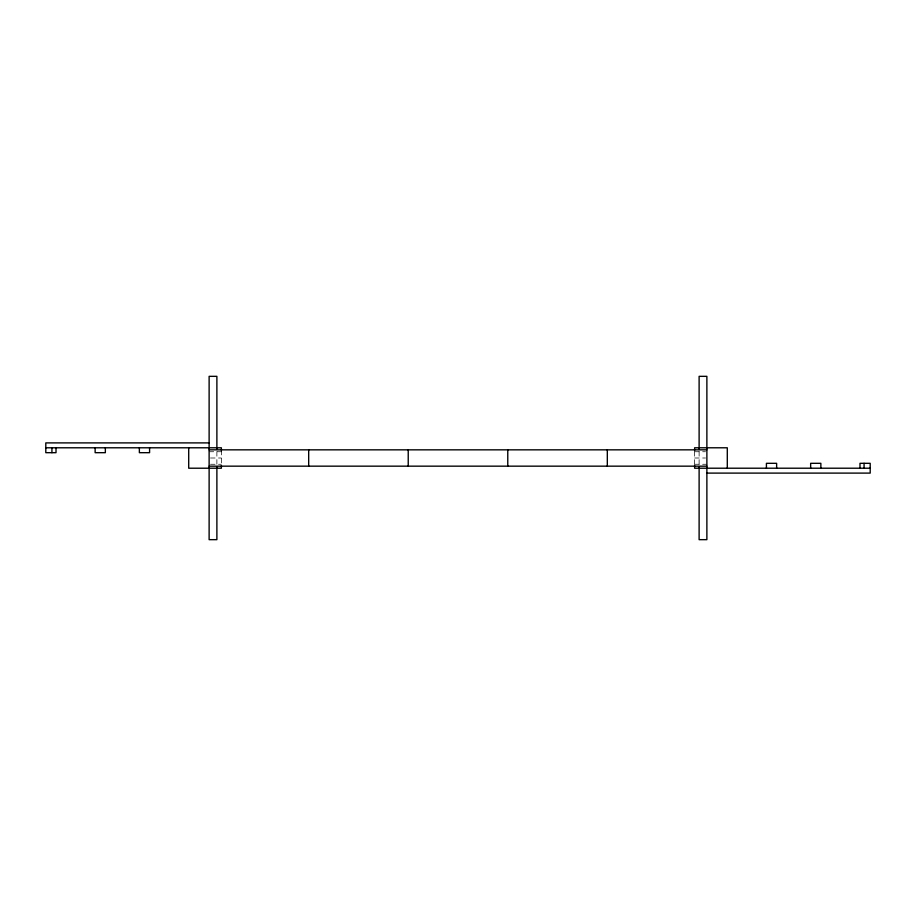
<?xml version="1.0" encoding="UTF-8"?>
<svg xmlns="http://www.w3.org/2000/svg" width="916" height="916" viewBox="0 0 916 916"><rect width="100%" height="100%" fill="white"/><g stroke="black" fill="none" stroke-linecap="round" stroke-linejoin="round"><path stroke-width="0.69" stroke-dasharray="4.58 3.44" d="M209.123 451.737L221.374 451.737M694.626 451.737L705.515 451.737M210.485 458L221.374 458M694.626 458L705.515 458M210.485 464.263L221.374 464.263M694.626 464.263L706.877 464.263M699.114 451.611L699.114 464.389M694.626 451.622L694.626 465.66M221.374 450.34L221.374 464.378M216.886 451.611L216.886 464.389"/><path stroke-width="1.37" d="M209.123 442.897L45.8 442.897L45.8 452.687L56.013 452.687L56.013 447.787M45.8 447.787L221.374 447.787L221.374 450.42M209.123 449.836L706.877 449.836M209.123 466.164L706.877 466.164M870.2 468.213L694.626 468.213L694.626 465.58M706.877 473.103L870.2 473.103L870.2 463.313L859.987 463.313L859.987 468.213M864.074 463.313L864.074 468.213M820.862 468.213L820.862 463.313L810.649 463.313L810.649 468.213M776.631 468.213L776.631 463.313L766.417 463.313L766.417 468.213M727.293 468.213L727.293 447.787L694.626 447.787L694.626 450.42M699.114 448.771L699.114 376.339L706.877 376.339L706.877 539.661L699.114 539.661L699.114 467.229M607.319 449.836L607.319 466.164M507.773 449.836L507.773 466.164M408.227 449.836L408.227 466.164M308.681 449.836L308.681 466.164M221.374 465.58L221.374 468.213L188.707 468.213L188.707 447.787M216.886 448.771L216.886 376.339L209.123 376.339L209.123 539.661L216.886 539.661L216.886 467.229M149.583 447.787L149.583 452.687L139.369 452.687L139.369 447.787M105.351 447.787L105.351 452.687L95.138 452.687L95.138 447.787M51.926 447.787L51.926 452.687"/></g></svg>
